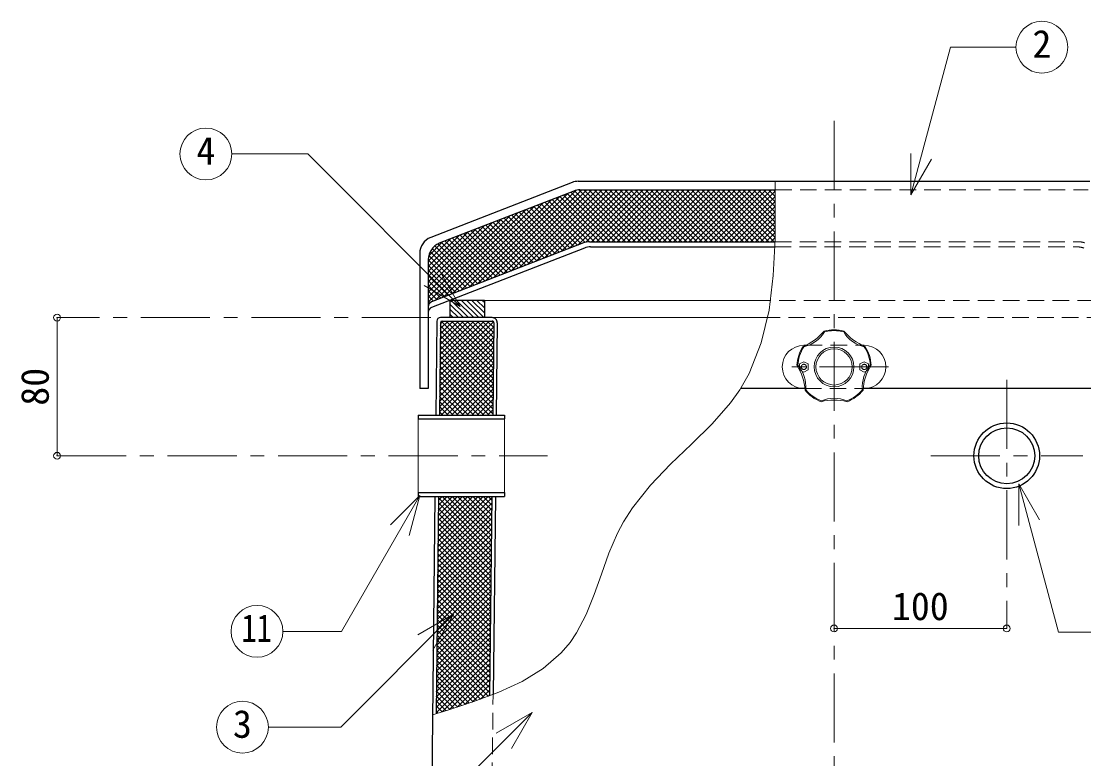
# Model space of a CAD drawing. Units: millimetres at full size, sheet at 1:8. Extents: x -1668 to 1572, y -1121 to 1127.
# Drawn here: x -518 to 97, y -382 to 45 of the extents above; entities that cross this region are included whole.
import ezdxf
from ezdxf.enums import TextEntityAlignment as Align

# ---------------------------------------------------------------- set-up
doc = ezdxf.new("R2010")
doc.units = ezdxf.units.MM
doc.header["$LTSCALE"] = 8
doc.header["$PDMODE"] = 32
doc.header["$PDSIZE"] = 4
doc.linetypes.add('CHAIN1', pattern=[8, 5, -1, 1, -1])
doc.linetypes.add('DASHED1', pattern=[1.8, 1.2, -0.6])
doc.layers.add('0-0_ﾚｲﾔ1', color=7, linetype='Continuous', lineweight=18)
doc.styles.add('ＭＳ ゴシック', font='')
doc.styles.get('ＭＳ ゴシック').set_extended_font_data('MS Gothic')

msp = doc.modelspace()

# ---------------------------------------------------------------- linework, layer by layer
at = {"layer": '0-0_ﾚｲﾔ1'}
for p, q in [((-3.065, -55.286), (19.872, 30.314)), ((19.872, 30.314), (57.863, 30.314)), ((-396.351, -31.543), (-352.333, -31.543)), ((-264.072, -119.804), (-352.333, -31.543)), ((-3.065, -55.286), (-3.065, -31.286)), ((-3.065, -55.286), (8.935, -34.502)), ((-81.668, -47.353), (-81.565, -59.791)), ((-81.565, -59.791), (-81.704, -81.071)), ((-81.704, -81.071), (-82.724, -101.889)), ((-264.072, -119.804), (-276.072, -99.02)), ((-82.724, -101.889), (-85.184, -121.953)), ((-264.072, -119.804), (-284.856, -107.804)), ((-85.184, -121.953), (-89.641, -140.974)), ((-89.641, -140.974), (-96.654, -158.657)), ((-63.943, -142.353), (-65.009, -142.353)), ((-30.009, -142.353), (-31.075, -142.353)), ((-96.654, -158.657), (-102.112, -168.185)), ((-102.112, -168.185), (-107.489, -175.67)), ((-107.489, -175.67), (-118.186, -187.862)), ((-288.418, -184.981), (-288.418, -227.681)), ((-238.418, -184.981), (-238.418, -227.681)), ((-118.186, -187.862), (-130.01, -199.559)), ((-130.01, -199.559), (-142.169, -211.234)), ((-142.169, -211.234), (-153.873, -223.36)), ((-153.873, -223.36), (-164.331, -236.41)), ((59.49, -222.61), (82.521, -308.562)), ((59.49, -222.61), (59.49, -246.61)), ((59.49, -222.61), (71.49, -243.395)), ((-287.435, -229.318), (-332.858, -307.994)), ((-287.435, -229.318), (-304.405, -246.289)), ((-287.435, -229.318), (-293.646, -252.5)), ((-164.331, -236.41), (-169.514, -244.589)), ((-169.514, -244.589), (-172.887, -251.07)), ((-172.887, -251.07), (-177.876, -262.767)), ((-177.876, -262.767), (-182.246, -274.787)), ((-182.246, -274.787), (-186.495, -286.74)), ((-186.495, -286.74), (-191.12, -298.235)), ((-267.866, -298.08), (-333.273, -363.487)), ((-267.866, -298.08), (-288.651, -310.08)), ((-267.866, -298.08), (-279.866, -318.865)), ((-191.12, -298.235), (-196.619, -308.881)), ((-366.732, -307.994), (-332.858, -307.994)), ((-196.619, -308.881), (-200.404, -314.514)), ((82.521, -308.562), (118.12, -308.562)), ((-200.404, -314.514), (-205.541, -320.534)), ((-205.541, -320.534), (-215.999, -329.497)), ((-215.999, -329.497), (-228.164, -336.953)), ((-228.164, -336.953), (-241.665, -343.23)), ((-241.665, -343.23), (-256.127, -348.657)), ((-256.127, -348.657), (-271.178, -353.563)), ((-222.404, -355.008), (-293.34, -425.944)), ((-271.178, -353.563), (-280.03, -356.301)), ((-222.404, -355.008), (-243.188, -367.008)), ((-222.404, -355.008), (-234.404, -375.793)), ((-375.168, -363.487), (-333.273, -363.487))]:
    msp.add_line(p, q, dxfattribs=at)
at = {"layer": '0-0_ﾚｲﾔ1', "color": 4, "linetype": 'CHAIN1', "lineweight": 9}
for p, q in [((-47.509, -12.353), (-47.509, -636.331)), ((-281.015, -126.331), (-497.509, -126.331)), ((-16.009, -154.853), (-79.009, -154.853)), ((52.491, -162.331), (52.491, -306.331)), ((-497.509, -206.331), (-213.418, -206.331)), ((8.491, -206.331), (96.491, -206.331))]:
    msp.add_line(p, q, dxfattribs=at)
at = {"layer": '0-0_ﾚｲﾔ1', "color": 5, "lineweight": 25}
for p, q in [((-199.257, -48.033), (-281.133, -79.874)), ((-195.633, -47.353), (100.615, -47.353)), ((-198.319, -53.033), (-276.133, -83.294)), ((-194.695, -52.353), (-81.627, -52.353)), ((-192.691, -83.033), (-280.596, -117.218)), ((-192.128, -86.033), (-280.596, -120.437)), ((-189.067, -82.353), (-81.767, -82.353)), ((-188.504, -85.353), (-81.914, -85.353)), ((-287.509, -89.194), (-287.509, -167.353)), ((-270.037, -116.331), (-270.037, -126.331)), ((-250.037, -116.331), (-270.037, -116.331)), ((-250.037, -116.331), (-250.037, -126.331)), ((-277.53, -128.309), (-278.128, -182.831)), ((-245.543, -126.331), (-275.53, -126.331)), ((-274.541, -128.331), (-245.543, -128.331)), ((-275.541, -129.32), (-276.128, -182.831)), ((-244.543, -129.342), (-245.151, -182.831)), ((-242.543, -129.365), (-243.151, -182.831)), ((-64.401, -167.353), (-101.635, -167.353)), ((192.491, -167.353), (-30.617, -167.353)), ((-288.418, -182.831), (-238.418, -182.831)), ((-288.418, -182.831), (-288.418, -184.981)), ((-238.418, -182.831), (-238.418, -184.981)), ((-288.418, -184.981), (-238.418, -184.981)), ((-288.418, -227.681), (-238.418, -227.681)), ((-288.418, -227.681), (-288.418, -229.831)), ((-238.418, -227.681), (-238.418, -229.831)), ((-288.418, -229.831), (-238.418, -229.831)), ((-278.644, -229.831), (-282.509, -582.331)), ((-276.643, -229.831), (-278.023, -355.68)), ((-245.685, -229.831), (-246.996, -345.23)), ((-243.685, -229.831), (-244.988, -344.477))]:
    msp.add_line(p, q, dxfattribs=at)
at = {"layer": '0-0_ﾚｲﾔ1', "color": 4, "lineweight": 9}
for p, q in [((-254.207, -106.956), (-201.535, -54.284)), ((-249.348, -105.066), (-196.875, -52.594)), ((-244.488, -103.176), (-193.665, -52.353)), ((-239.628, -101.286), (-190.695, -52.353)), ((-234.768, -99.396), (-187.725, -52.353)), ((-229.908, -97.507), (-184.755, -52.353)), ((-225.049, -95.617), (-181.785, -52.353)), ((-220.189, -93.727), (-178.815, -52.353)), ((-215.329, -91.837), (-175.846, -52.353)), ((-210.469, -89.947), (-172.876, -52.353)), ((-205.61, -88.057), (-169.906, -52.353)), ((-204.271, -55.348), (-177.265, -82.353)), ((-202.132, -54.516), (-174.295, -82.353)), ((-200.75, -86.167), (-166.936, -52.353)), ((-199.994, -53.684), (-171.325, -82.353)), ((-197.846, -52.863), (-168.355, -82.353)), ((-195.89, -84.277), (-163.966, -52.353)), ((-195.363, -52.375), (-165.386, -82.353)), ((-192.416, -52.353), (-162.416, -82.353)), ((-191.234, -82.591), (-160.996, -52.353)), ((-189.446, -52.353), (-159.446, -82.353)), ((-188.026, -82.353), (-158.026, -52.353)), ((-186.476, -52.353), (-156.476, -82.353)), ((-185.057, -82.353), (-155.057, -52.353)), ((-183.506, -52.353), (-153.506, -82.353)), ((-182.087, -82.353), (-152.087, -52.353)), ((-180.536, -52.353), (-150.536, -82.353)), ((-179.117, -82.353), (-149.117, -52.353)), ((-177.566, -52.353), (-147.566, -82.353)), ((-176.147, -82.353), (-146.147, -52.353)), ((-174.597, -52.353), (-144.597, -82.353)), ((-173.177, -82.353), (-143.177, -52.353)), ((-171.627, -52.353), (-141.627, -82.353)), ((-170.207, -82.353), (-140.207, -52.353)), ((-168.657, -52.353), (-138.657, -82.353)), ((-167.238, -82.353), (-137.238, -52.353)), ((-165.687, -52.353), (-135.687, -82.353)), ((-164.268, -82.353), (-134.268, -52.353)), ((-162.717, -52.353), (-132.717, -82.353)), ((-161.298, -82.353), (-131.298, -52.353)), ((-159.747, -52.353), (-129.747, -82.353)), ((-158.328, -82.353), (-128.328, -52.353)), ((-156.777, -52.353), (-126.777, -82.353)), ((-155.358, -82.353), (-125.358, -52.353)), ((-153.808, -52.353), (-123.808, -82.353)), ((-152.388, -82.353), (-122.388, -52.353)), ((-150.838, -52.353), (-120.838, -82.353)), ((-149.418, -82.353), (-119.418, -52.353)), ((-147.868, -52.353), (-117.868, -82.353)), ((-146.449, -82.353), (-116.449, -52.353)), ((-144.898, -52.353), (-114.898, -82.353)), ((-143.479, -82.353), (-113.479, -52.353)), ((-141.928, -52.353), (-111.928, -82.353)), ((-140.509, -82.353), (-110.509, -52.353)), ((-138.958, -52.353), (-108.958, -82.353)), ((-137.539, -82.353), (-107.539, -52.353)), ((-135.989, -52.353), (-105.989, -82.353)), ((-134.569, -82.353), (-104.569, -52.353)), ((-133.019, -52.353), (-103.019, -82.353)), ((-131.599, -82.353), (-101.599, -52.353)), ((-130.049, -52.353), (-100.049, -82.353)), ((-128.629, -82.353), (-98.629, -52.353)), ((-127.079, -52.353), (-97.079, -82.353)), ((-125.66, -82.353), (-95.66, -52.353)), ((-124.109, -52.353), (-94.109, -82.353)), ((-122.69, -82.353), (-92.69, -52.353)), ((-121.139, -52.353), (-91.139, -82.353)), ((-119.72, -82.353), (-89.72, -52.353)), ((-118.169, -52.353), (-88.169, -82.353)), ((-116.75, -82.353), (-86.75, -52.353)), ((-115.2, -52.353), (-85.2, -82.353)), ((-113.78, -82.353), (-83.78, -52.353)), ((-112.23, -52.353), (-82.23, -82.353)), ((-110.81, -82.353), (-81.62, -53.163)), ((-109.26, -52.353), (-81.696, -79.917)), ((-106.29, -52.353), (-81.677, -76.966)), ((-103.32, -52.353), (-81.658, -74.016)), ((-100.35, -52.353), (-81.639, -71.065)), ((-97.381, -52.353), (-81.619, -68.114)), ((-94.411, -52.353), (-81.6, -65.164)), ((-91.441, -52.353), (-81.581, -62.213)), ((-88.471, -52.353), (-81.569, -59.255)), ((-85.501, -52.353), (-81.594, -56.26)), ((-82.531, -52.353), (-81.619, -53.265)), ((-268.787, -112.626), (-216.114, -59.953)), ((-263.927, -110.736), (-211.254, -58.063)), ((-259.067, -108.846), (-206.395, -56.174)), ((-219.239, -61.168), (-196.063, -84.344)), ((-217.1, -60.337), (-193.924, -83.513)), ((-214.962, -59.505), (-191.748, -82.719)), ((-212.824, -58.674), (-189.144, -82.353)), ((-210.685, -57.842), (-186.174, -82.353)), ((-208.547, -57.011), (-183.205, -82.353)), ((-206.409, -56.179), (-180.235, -82.353)), ((-107.841, -82.353), (-81.596, -56.108)), ((-104.871, -82.353), (-81.571, -59.054)), ((-282.509, -117.438), (-230.693, -65.623)), ((-282.509, -114.469), (-235.553, -67.513)), ((-278.506, -116.406), (-225.834, -63.733)), ((-273.646, -114.516), (-220.974, -61.843)), ((-234.207, -66.989), (-211.031, -90.165)), ((-232.068, -66.158), (-208.892, -89.334)), ((-229.93, -65.326), (-206.754, -88.502)), ((-227.792, -64.495), (-204.616, -87.671)), ((-225.653, -63.663), (-202.478, -86.839)), ((-223.515, -62.832), (-200.339, -86.007)), ((-221.377, -62), (-198.201, -85.176)), ((-101.901, -82.353), (-81.58, -62.032)), ((-98.931, -82.353), (-81.599, -65.021)), ((-282.509, -111.499), (-240.413, -69.403)), ((-282.509, -108.529), (-245.273, -71.293)), ((-282.509, -105.559), (-250.132, -73.183)), ((-251.313, -73.642), (-228.137, -96.818)), ((-249.175, -72.81), (-225.999, -95.986)), ((-247.036, -71.979), (-223.86, -95.155)), ((-244.898, -71.147), (-221.722, -94.323)), ((-242.76, -70.316), (-219.584, -93.491)), ((-240.621, -69.484), (-217.446, -92.66)), ((-238.483, -68.652), (-215.307, -91.828)), ((-236.345, -67.821), (-213.169, -90.997)), ((-95.961, -82.353), (-81.619, -68.011)), ((-92.991, -82.353), (-81.638, -71)), ((-282.509, -102.589), (-254.992, -75.073)), ((-282.509, -99.619), (-259.852, -76.963)), ((-282.509, -96.649), (-264.712, -78.852)), ((-266.281, -79.463), (-243.105, -102.639)), ((-264.143, -78.631), (-240.967, -101.807)), ((-262.004, -77.8), (-238.829, -100.975)), ((-259.866, -76.968), (-236.69, -100.144)), ((-257.728, -76.136), (-234.552, -99.312)), ((-255.589, -75.305), (-232.414, -98.481)), ((-253.451, -74.473), (-230.275, -97.649)), ((-90.021, -82.353), (-81.658, -73.989)), ((-87.052, -82.353), (-81.677, -76.979)), ((-84.082, -82.353), (-81.697, -79.968)), ((-282.509, -93.68), (-269.571, -80.742)), ((-282.278, -90.479), (-274.431, -82.632)), ((-278.757, -84.806), (-255.935, -107.628)), ((-276.942, -83.651), (-253.797, -106.796)), ((-274.834, -82.789), (-251.658, -105.965)), ((-272.696, -81.957), (-249.52, -105.133)), ((-270.558, -81.126), (-247.382, -104.302)), ((-268.419, -80.294), (-245.243, -103.47)), ((-282.225, -90.248), (-262.35, -110.123)), ((-281.422, -88.081), (-260.211, -109.291)), ((-280.249, -86.283), (-258.073, -108.459)), ((-282.509, -92.933), (-264.488, -110.954)), ((-282.509, -95.903), (-266.626, -111.786)), ((-282.509, -98.873), (-268.765, -112.617)), ((-282.509, -101.843), (-270.903, -113.449)), ((-282.509, -104.813), (-273.041, -114.28)), ((-282.509, -107.783), (-275.179, -115.112)), ((-282.509, -110.753), (-277.318, -115.943)), ((-282.509, -113.722), (-279.456, -116.775)), ((-282.509, -116.692), (-281.463, -117.738)), ((-269.18, -116.331), (-259.18, -126.331)), ((-266.21, -116.331), (-256.21, -126.331)), ((-263.24, -116.331), (-253.24, -126.331)), ((-260.271, -116.331), (-250.271, -126.331)), ((-257.301, -116.331), (-250.037, -123.595)), ((-254.331, -116.331), (-250.037, -120.625)), ((-251.361, -116.331), (-250.037, -117.655)), ((-84.495, -116.331), (-250.037, -116.331)), ((-282.509, -119.662), (-282.49, -119.681)), ((-270.037, -118.444), (-262.15, -126.331)), ((-270.037, -121.414), (-265.12, -126.331)), ((-497.509, -206.331), (-497.509, -126.331)), ((-275.877, -159.911), (-244.723, -128.758)), ((-275.844, -156.908), (-247.266, -128.331)), ((-275.811, -153.906), (-250.236, -128.331)), ((-275.778, -150.903), (-253.206, -128.331)), ((-275.745, -147.9), (-256.176, -128.331)), ((-275.712, -144.897), (-259.146, -128.331)), ((-275.679, -141.895), (-262.115, -128.331)), ((-275.646, -138.892), (-265.085, -128.331)), ((-275.613, -135.889), (-268.055, -128.331)), ((-275.58, -132.886), (-271.025, -128.331)), ((-275.547, -129.884), (-273.995, -128.331)), ((-274.993, -128.439), (-244.875, -158.556)), ((-272.131, -128.331), (-244.842, -155.62)), ((-270.037, -124.384), (-268.09, -126.331)), ((-269.161, -128.331), (-244.808, -152.683)), ((-266.191, -128.331), (-244.775, -149.747)), ((-263.221, -128.331), (-244.742, -146.81)), ((-260.251, -128.331), (-244.708, -143.874)), ((-257.281, -128.331), (-244.675, -140.938)), ((-254.312, -128.331), (-244.641, -138.001)), ((-251.342, -128.331), (-244.608, -135.065)), ((-248.372, -128.331), (-244.575, -132.128)), ((-86.21, -126.331), (-245.543, -126.331)), ((-245.39, -128.343), (-244.555, -129.178)), ((-275.943, -165.917), (-244.602, -134.577)), ((-275.91, -162.914), (-244.568, -131.573)), ((-275.59, -133.781), (-244.942, -164.429)), ((-275.558, -130.843), (-244.908, -161.493)), ((-276.008, -171.922), (-244.671, -140.585)), ((-275.976, -168.92), (-244.637, -137.581)), ((-275.655, -139.656), (-245.008, -170.302)), ((-275.622, -136.719), (-244.975, -167.366)), ((-276.074, -177.928), (-244.739, -146.593)), ((-276.041, -174.925), (-244.705, -143.589)), ((-275.719, -145.531), (-245.075, -176.175)), ((-275.687, -142.594), (-245.042, -173.239)), ((-276.107, -180.931), (-244.773, -149.597)), ((-275.783, -151.407), (-245.142, -182.048)), ((-275.751, -148.469), (-245.109, -179.112)), ((-275.038, -182.831), (-244.807, -152.601)), ((-275.848, -157.282), (-250.299, -182.831)), ((-275.816, -154.344), (-247.329, -182.831)), ((-272.068, -182.831), (-244.841, -155.605)), ((-269.098, -182.831), (-244.876, -158.609)), ((-275.945, -166.095), (-259.209, -182.831)), ((-275.912, -163.157), (-256.239, -182.831)), ((-275.88, -160.22), (-253.269, -182.831)), ((-266.128, -182.831), (-244.91, -161.613)), ((-263.158, -182.831), (-244.944, -164.617)), ((-276.009, -171.97), (-265.148, -182.831)), ((-275.977, -169.033), (-262.178, -182.831)), ((-260.188, -182.831), (-244.978, -167.621)), ((-257.218, -182.831), (-245.012, -170.624)), ((-276.073, -177.845), (-271.088, -182.831)), ((-276.041, -174.908), (-268.118, -182.831)), ((-254.249, -182.831), (-245.046, -173.628)), ((-251.279, -182.831), (-245.08, -176.632)), ((-276.106, -180.783), (-274.058, -182.831)), ((-248.309, -182.831), (-245.115, -179.636)), ((-245.339, -182.831), (-245.149, -182.64)), ((-277.029, -265.008), (-245.729, -233.708)), ((-276.996, -262.006), (-245.695, -230.704)), ((-276.963, -259.003), (-247.791, -229.831)), ((-276.93, -256), (-250.761, -229.831)), ((-276.897, -252.997), (-253.731, -229.831)), ((-276.864, -249.994), (-256.701, -229.831)), ((-276.832, -246.992), (-259.671, -229.831)), ((-276.799, -243.989), (-262.641, -229.831)), ((-276.766, -240.986), (-265.61, -229.831)), ((-276.733, -237.983), (-268.58, -229.831)), ((-276.7, -234.981), (-271.55, -229.831)), ((-276.685, -233.661), (-246.076, -264.27)), ((-276.667, -231.978), (-274.52, -229.831)), ((-276.653, -230.723), (-246.043, -261.333)), ((-274.575, -229.831), (-246.01, -258.397)), ((-271.606, -229.831), (-245.976, -255.46)), ((-268.636, -229.831), (-245.943, -252.524)), ((-265.666, -229.831), (-245.909, -249.587)), ((-262.696, -229.831), (-245.876, -246.651)), ((-259.726, -229.831), (-245.843, -243.714)), ((-256.756, -229.831), (-245.809, -240.778)), ((-253.786, -229.831), (-245.776, -237.841)), ((-250.817, -229.831), (-245.743, -234.905)), ((-247.847, -229.831), (-245.709, -231.968)), ((-277.095, -271.014), (-245.797, -239.716)), ((-277.062, -268.011), (-245.763, -236.712)), ((-276.75, -239.536), (-246.143, -270.143)), ((-276.718, -236.598), (-246.11, -267.206)), ((-277.161, -277.019), (-245.866, -245.724)), ((-277.128, -274.017), (-245.831, -242.72)), ((-276.814, -245.411), (-246.21, -276.016)), ((-276.782, -242.473), (-246.176, -273.079)), ((-277.227, -283.025), (-245.934, -251.732)), ((-277.194, -280.022), (-245.9, -248.728)), ((-276.879, -251.286), (-246.276, -281.889)), ((-276.846, -248.349), (-246.243, -278.952)), ((-277.293, -289.031), (-246.002, -257.74)), ((-277.26, -286.028), (-245.968, -254.736)), ((-276.943, -257.162), (-246.343, -287.762)), ((-276.911, -254.224), (-246.31, -284.825)), ((-277.358, -295.036), (-246.07, -263.748)), ((-277.325, -292.033), (-246.036, -260.744)), ((-277.008, -263.037), (-246.41, -293.634)), ((-276.975, -260.099), (-246.377, -290.698)), ((-277.424, -301.042), (-246.139, -269.756)), ((-277.391, -298.039), (-246.104, -266.752)), ((-277.072, -268.912), (-246.477, -299.507)), ((-277.04, -265.975), (-246.443, -296.571)), ((-277.49, -307.047), (-246.207, -275.764)), ((-277.457, -304.044), (-246.173, -272.76)), ((-277.136, -274.787), (-246.543, -305.38)), ((-277.104, -271.85), (-246.51, -302.444)), ((-277.556, -313.053), (-246.275, -281.772)), ((-277.523, -310.05), (-246.241, -278.768)), ((-277.201, -280.663), (-246.61, -311.253)), ((-277.169, -277.725), (-246.577, -308.317)), ((-277.622, -319.058), (-246.343, -287.78)), ((-277.589, -316.055), (-246.309, -284.776)), ((-277.265, -286.538), (-246.677, -317.126)), ((-277.233, -283.6), (-246.644, -314.19)), ((-277.688, -325.064), (-246.412, -293.788)), ((-277.655, -322.061), (-246.378, -290.784)), ((-277.362, -295.351), (-246.777, -325.936)), ((-277.33, -292.413), (-246.744, -322.999)), ((-277.297, -289.476), (-246.71, -320.063)), ((-277.753, -331.069), (-246.48, -299.796)), ((-277.721, -328.067), (-246.446, -296.792)), ((-277.426, -301.226), (-246.844, -331.809)), ((-277.394, -298.289), (-246.81, -328.872)), ((-277.819, -337.075), (-246.548, -305.804)), ((-277.786, -334.072), (-246.514, -302.8)), ((-277.491, -307.101), (-246.91, -337.682)), ((-277.458, -304.164), (-246.877, -334.745)), ((52.491, -306.331), (-47.509, -306.331)), ((-277.885, -343.08), (-246.617, -311.812)), ((-277.852, -340.078), (-246.582, -308.808)), ((-277.555, -312.977), (-246.977, -343.555)), ((-277.523, -310.039), (-246.944, -340.618)), ((-277.951, -349.086), (-246.685, -317.82)), ((-277.918, -346.083), (-246.651, -314.816)), ((-277.62, -318.852), (-250.083, -346.389)), ((-277.587, -315.914), (-247.923, -345.578)), ((-278.017, -355.092), (-246.753, -323.828)), ((-277.984, -352.089), (-246.719, -320.824)), ((-277.684, -324.727), (-254.402, -348.009)), ((-277.652, -321.79), (-252.242, -347.199)), ((-277.748, -330.603), (-258.817, -349.534)), ((-277.716, -327.665), (-256.577, -348.804)), ((-274.567, -354.612), (-246.787, -326.832)), ((-270.245, -353.259), (-246.821, -329.836)), ((-277.813, -336.478), (-263.296, -350.994)), ((-277.781, -333.54), (-261.057, -350.264)), ((-265.839, -351.823), (-246.855, -332.84)), ((-261.432, -350.386), (-246.89, -335.844)), ((-277.877, -342.353), (-267.776, -352.454)), ((-277.845, -339.415), (-265.536, -351.724)), ((-257.026, -348.95), (-246.924, -338.848)), ((-252.343, -347.237), (-246.958, -341.852)), ((-277.942, -348.228), (-272.269, -353.901)), ((-277.909, -345.291), (-270.016, -353.185)), ((-247.589, -345.453), (-246.992, -344.856)), ((-278.006, -354.104), (-276.806, -355.304)), ((-277.974, -351.166), (-274.537, -354.602))]:
    msp.add_line(p, q, dxfattribs=at)
at = {"layer": '0-0_ﾚｲﾔ1', "linetype": 'DASHED1'}
for p, q in [((-81.627, -52.353), (99.677, -52.353)), ((-81.914, -85.353), (93.486, -85.353)), ((-81.767, -82.353), (94.049, -82.353)), ((175.019, -116.331), (-84.495, -116.331)), ((180.513, -126.331), (-86.21, -126.331)), ((-64.401, -167.353), (-30.617, -167.353)), ((-247.509, -566.331), (-244.988, -344.477))]:
    msp.add_line(p, q, dxfattribs=at)
at = {"layer": '0-0_ﾚｲﾔ1', "color": 4, "linetype": 'DASHED1', "lineweight": 9}
for p, q in [((-63.943, -142.353), (-31.075, -142.353)), ((-67.509, -153.103), (-65.009, -151.853)), ((-67.509, -153.103), (-67.509, -156.603)), ((-65.009, -151.853), (-62.509, -153.103)), ((-30.009, -151.853), (-32.509, -153.103)), ((-27.509, -153.103), (-30.009, -151.853)), ((-27.509, -153.103), (-27.509, -156.603)), ((-65.009, -157.853), (-67.509, -156.603)), ((-30.009, -157.853), (-27.509, -156.603))]:
    msp.add_line(p, q, dxfattribs=at)
at = {"layer": '0-0_ﾚｲﾔ1', "color": 5, "lineweight": 25}
msp.add_lwpolyline([(-282.509, -92.614), (-282.509, -167.353), (-287.509, -167.353)], dxfattribs=at)
at = {"layer": '0-0_ﾚｲﾔ1', "color": 4, "linetype": 'DASHED1', "lineweight": 9}
for points in [[(-62.509, -153.103), (-62.509, -156.603), (-65.009, -157.853)], [(-32.509, -153.103), (-32.509, -156.603), (-30.009, -157.853)]]:
    msp.add_lwpolyline(points, dxfattribs=at)
at = {"layer": '0-0_ﾚｲﾔ1'}
for centre, radius in [((72.863, 30.314), 15), ((-411.351, -31.543), 15), ((-47.509, -154.853), 10.5), ((-381.732, -307.994), 15), ((-390.168, -363.487), 15)]:
    msp.add_circle(centre, radius, dxfattribs=at)
at = {"layer": '0-0_ﾚｲﾔ1', "color": 4, "lineweight": 9}
msp.add_circle((-47.509, -154.853), 11.5, dxfattribs=at)
at = {"layer": '0-0_ﾚｲﾔ1', "color": 4, "linetype": 'DASHED1', "lineweight": 9}
for centre in [(-65.009, -154.853), (-30.009, -154.853)]:
    msp.add_circle(centre, 1.5, dxfattribs=at)
at = {"layer": '0-0_ﾚｲﾔ1', "color": 5, "lineweight": 25}
for radius in [19, 16.2]:
    msp.add_circle((52.491, -206.331), radius, dxfattribs=at)
for centre, radius, start, end in [((-195.633, -57.353), 10, 90, 111.25051), ((-194.695, -62.353), 10, 90, 111.25051), ((-277.509, -89.194), 10, 111.25051, 180), ((-272.509, -92.614), 10, 111.25051, 180), ((-189.067, -92.353), 10, 90, 111.25051), ((-188.504, -95.353), 10, 90, 111.25051), ((-279.509, -120.014), 3, 111.25051, 180), ((-279.509, -123.233), 3, 111.25051, 180), ((-275.53, -128.331), 2, 90, 179.37178), ((-274.541, -129.331), 1, 90, 179.37178), ((-245.543, -129.331), 3, 359.34894, 90), ((-245.543, -129.331), 1, 359.34894, 90)]:
    msp.add_arc(centre, radius, start, end, dxfattribs=at)
at = {"layer": '0-0_ﾚｲﾔ1', "linetype": 'DASHED1'}
for centre in [(93.486, -95.353), (94.049, -92.353)]:
    msp.add_arc(centre, 10, 68.74949, 90, dxfattribs=at)
at = {"layer": '0-0_ﾚｲﾔ1'}
for centre, radius, start, end in [((-76.35, -115.157), 29.893, 291.41115, 320.58885), ((-69.26, -124.915), 18.831, 283.0119, 328.9881), ((-47.509, -154.853), 21.5, 74.5, 105.5), ((-47.509, -154.853), 21, 74.5, 105.5), ((-25.757, -124.915), 18.831, 211.0119, 256.9881), ((-18.667, -115.157), 29.893, 219.41115, 248.58885), ((-65.009, -154.853), 12.5, 90, 270), ((-47.509, -154.853), 21.5, 146.5, 177.5), ((-47.509, -154.853), 21, 146.5, 177.5), ((-30.009, -154.853), 12.5, 270, 90), ((-47.509, -154.853), 21, 2.5, 33.5), ((-47.509, -154.853), 21.5, 2.5, 33.5), ((-94.175, -170.016), 29.893, 3.41115, 32.58885), ((-82.703, -166.289), 18.831, 355.0119, 40.9881), ((-12.314, -166.289), 18.831, 139.0119, 184.9881), ((-0.843, -170.016), 29.893, 147.41115, 176.58885), ((-47.509, -154.853), 21.5, 218.5, 249.5), ((-47.509, -154.853), 21, 218.5, 249.5), ((-47.509, -154.853), 21, 290.5, 321.5), ((-47.509, -154.853), 21.5, 290.5, 321.5), ((-47.509, -203.921), 29.893, 75.41115, 104.58885), ((-47.509, -191.859), 18.831, 67.0119, 112.9881)]:
    msp.add_arc(centre, radius, start, end, dxfattribs=at)
at = {"layer": '0-0_ﾚｲﾔ1', "color": 1}
for p in [(-497.509, -126.331), (-497.509, -206.331), (-47.509, -306.331), (52.491, -306.331)]:
    msp.add_point(p, dxfattribs=at)

# ---------------------------------------------------------------- texts
at = {"layer": '0-0_ﾚｲﾔ1', "style": 'ＭＳ ゴシック'}
for s, p in [('2', (67.363, 19.314)), ('4', (-416.851, -42.543)), ('100', (-14.009, -306.331)), ('3', (-395.668, -374.487))]:
    msp.add_text(s, height=16.13, dxfattribs=at).set_placement(p, align=Align.BOTTOM_LEFT)
msp.add_text('80', height=16.13, rotation=90, dxfattribs=at).set_placement((-497.509, -177.331), align=Align.BOTTOM_LEFT)
at = {"layer": '0-0_ﾚｲﾔ1', "style": 'ＭＳ ゴシック', "width": 0.8}
msp.add_text('11', height=16.13, dxfattribs=at).set_placement((-390.732, -318.994), align=Align.BOTTOM_LEFT)

doc.saveas('drawing.dxf')
